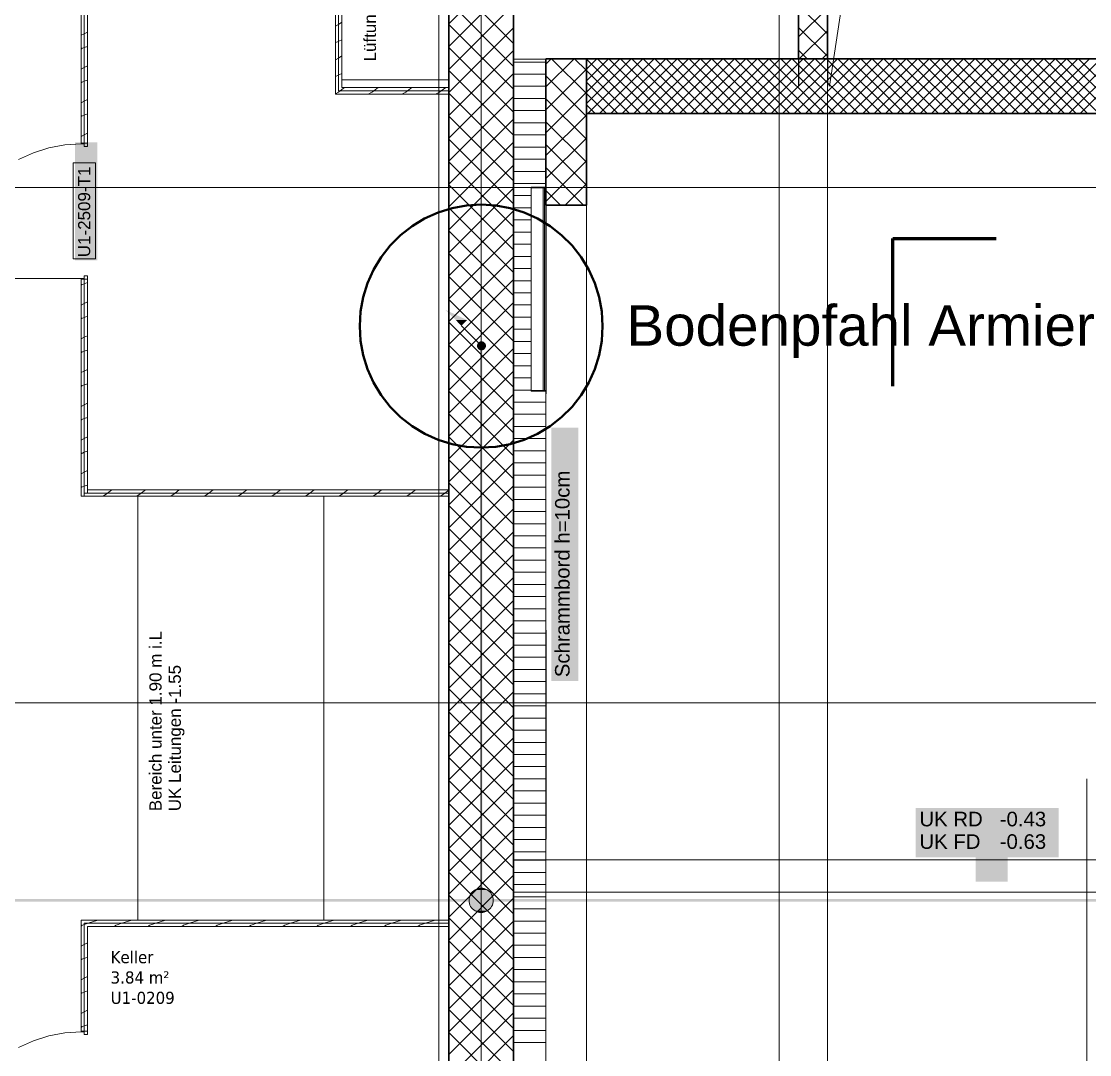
# Model space of a CAD drawing. Extents: x -1132 to 613, y -233 to 616.
# Drawn here: x -915.4 to -783.5, y -78.1 to 49.5 of the extents above; entities that cross this region are included whole.
import ezdxf
from ezdxf.lldxf.tags import DXFTag

# ---------------------------------------------------------------- set-up
doc = ezdxf.new("R2010")
doc.units = 0
doc.layers.get('0').update_dxf_attribs({"lineweight": 13})
for name, color, linetype, lineweight in [('A-AREA-____-IDEN', 7, 'Continuous', 5), ('A-DETL-____-HDLN', 7, '_Verdeckte Linien_', 9), ('A-DETL-____-MEDM', 7, 'Continuous', 25), ('A-DETL-____-THIN', 7, 'Continuous', 9), ('A-DETL-GENF-HDLN', 7, '_Verdeckte Linien_', 9), ('A-DOOR-____-IDEN', 7, 'Continuous', 5), ('A-DOOR-FRAM-MCUT', 7, 'Continuous', 9), ('A-DOOR-OPNG-OTLN', 7, 'Continuous', 9), ('A-FLOR-____-MCUT', 7, 'Continuous', 35), ('A-FLOR-____-OTLN', 7, 'Continuous', 9), ('A-FLOR-____-OVHD', 7, 'Strichpunkt - Fein', 9), ('A-WALL-____-MCUT', 7, 'Continuous', 35), ('A-WALL-____-PATT', 7, 'Continuous', 35), ('A-WALL-FNSH-MCUT', 7, 'Continuous', 35), ('E-LITE-EQPM-OTLN', 7, 'Continuous', 9), ('I-WALL-____-OTLN', 7, 'Continuous', 9), ('S-COLS-____-MCUT', 7, 'Continuous', 35), ('S-COLS-____-OTLN', 7, 'Continuous', 9), ('S-GRID-____-OTLN', 7, 'Continuous', 5), ('Text', 7, 'Continuous', 5)]:
    doc.layers.add(name, color=color, linetype=linetype, lineweight=lineweight)
for name, color, linetype, lineweight, true_color in [('A-DETL-____-OTLN', 5, 'Continuous', 9, 0x0000ff), ('EL01_WAN_Blitzschutz Text', 1, 'Continuous', 13, 0xff0000), ('EL01_WAN_Leitung_Potentialausgleich', 1, 'fein_strichliert', 13, 0xff0000), ('G-____-____-SYMB', 7, 'Strichpunkt - Weit', 5, 0x008080)]:
    doc.layers.add(name, color=color, linetype=linetype, lineweight=lineweight, true_color=true_color)
doc.styles.get("Standard").update_dxf_attribs({"font": 'arial.ttf'})
tags = doc.linetypes.add('_Rasterlinie_', pattern=[0.375, 0.2, -0.05, 0.075, -0.05]).pattern_tags.tags
tags[10:11] = [DXFTag(74, 4), DXFTag(75, 0), DXFTag(340, '0'), DXFTag(46, 1.0), DXFTag(50, 0.0), DXFTag(44, 0.0), DXFTag(45, 0.0)]
tags[8:9] = [DXFTag(74, 4), DXFTag(75, 0), DXFTag(340, '0'), DXFTag(46, 1.0), DXFTag(50, 0.0), DXFTag(44, 0.0), DXFTag(45, 0.0)]
tags[6:7] = [DXFTag(74, 4), DXFTag(75, 0), DXFTag(340, '0'), DXFTag(46, 1.0), DXFTag(50, 0.0), DXFTag(44, 0.0), DXFTag(45, 0.0)]
tags[4:5] = [DXFTag(74, 4), DXFTag(75, 0), DXFTag(340, '0'), DXFTag(46, 1.0), DXFTag(50, 0.0), DXFTag(44, 0.0), DXFTag(45, 0.0)]
tags = doc.linetypes.add('_Schnittlinie_', pattern=[0.3, 0.15, -0.05, 0.05, -0.05]).pattern_tags.tags
tags[10:11] = [DXFTag(74, 4), DXFTag(75, 0), DXFTag(340, '0'), DXFTag(46, 1.0), DXFTag(50, 0.0), DXFTag(44, 0.0), DXFTag(45, 0.0)]
tags[8:9] = [DXFTag(74, 4), DXFTag(75, 0), DXFTag(340, '0'), DXFTag(46, 1.0), DXFTag(50, 0.0), DXFTag(44, 0.0), DXFTag(45, 0.0)]
tags[6:7] = [DXFTag(74, 4), DXFTag(75, 0), DXFTag(340, '0'), DXFTag(46, 1.0), DXFTag(50, 0.0), DXFTag(44, 0.0), DXFTag(45, 0.0)]
tags[4:5] = [DXFTag(74, 4), DXFTag(75, 0), DXFTag(340, '0'), DXFTag(46, 1.0), DXFTag(50, 0.0), DXFTag(44, 0.0), DXFTag(45, 0.0)]
tags = doc.linetypes.add('_Verdeckte Linien_', pattern=[0.15, 0.1, -0.05]).pattern_tags.tags
tags[6:7] = [DXFTag(74, 4), DXFTag(75, 0), DXFTag(340, '0'), DXFTag(46, 1.0), DXFTag(50, 0.0), DXFTag(44, 0.0), DXFTag(45, 0.0)]
tags[4:5] = [DXFTag(74, 4), DXFTag(75, 0), DXFTag(340, '0'), DXFTag(46, 1.0), DXFTag(50, 0.0), DXFTag(44, 0.0), DXFTag(45, 0.0)]
tags = doc.linetypes.add('fein_strichliert', pattern=[4, 1, -2, 1]).pattern_tags.tags
tags[8:9] = [DXFTag(74, 4), DXFTag(75, 0), DXFTag(340, '0'), DXFTag(46, 0.0), DXFTag(50, 0.0), DXFTag(44, 0.0), DXFTag(45, 0.0)]
tags[6:7] = [DXFTag(74, 4), DXFTag(75, 0), DXFTag(340, '0'), DXFTag(46, 0.0), DXFTag(50, 0.0), DXFTag(44, 0.0), DXFTag(45, 0.0)]
tags[4:5] = [DXFTag(74, 4), DXFTag(75, 0), DXFTag(340, '0'), DXFTag(46, 0.0), DXFTag(50, 0.0), DXFTag(44, 0.0), DXFTag(45, 0.0)]
tags = doc.linetypes.add('Gestrichelt', pattern=[0.1, 0.05, -0.05]).pattern_tags.tags
tags[6:7] = [DXFTag(74, 4), DXFTag(75, 0), DXFTag(340, '0'), DXFTag(46, 1.0), DXFTag(50, 0.0), DXFTag(44, 0.0), DXFTag(45, 0.0)]
tags[4:5] = [DXFTag(74, 4), DXFTag(75, 0), DXFTag(340, '0'), DXFTag(46, 1.0), DXFTag(50, 0.0), DXFTag(44, 0.0), DXFTag(45, 0.0)]
tags = doc.linetypes.add('Strichpunkt - Fein', pattern=[0.2, 0.1, -0.05, 0, -0.05]).pattern_tags.tags
tags[10:11] = [DXFTag(74, 4), DXFTag(75, 0), DXFTag(340, '0'), DXFTag(46, 1.0), DXFTag(50, 0.0), DXFTag(44, 0.0), DXFTag(45, 0.0)]
tags[8:9] = [DXFTag(74, 4), DXFTag(75, 0), DXFTag(340, '0'), DXFTag(46, 1.0), DXFTag(50, 0.0), DXFTag(44, 0.0), DXFTag(45, 0.0)]
tags[6:7] = [DXFTag(74, 4), DXFTag(75, 0), DXFTag(340, '0'), DXFTag(46, 1.0), DXFTag(50, 0.0), DXFTag(44, 0.0), DXFTag(45, 0.0)]
tags[4:5] = [DXFTag(74, 4), DXFTag(75, 0), DXFTag(340, '0'), DXFTag(46, 1.0), DXFTag(50, 0.0), DXFTag(44, 0.0), DXFTag(45, 0.0)]
tags = doc.linetypes.add('Strichpunkt - Weit', pattern=[0.5, 0.2, -0.15, 0, -0.15]).pattern_tags.tags
tags[10:11] = [DXFTag(74, 4), DXFTag(75, 0), DXFTag(340, '0'), DXFTag(46, 1.0), DXFTag(50, 0.0), DXFTag(44, 0.0), DXFTag(45, 0.0)]
tags[8:9] = [DXFTag(74, 4), DXFTag(75, 0), DXFTag(340, '0'), DXFTag(46, 1.0), DXFTag(50, 0.0), DXFTag(44, 0.0), DXFTag(45, 0.0)]
tags[6:7] = [DXFTag(74, 4), DXFTag(75, 0), DXFTag(340, '0'), DXFTag(46, 1.0), DXFTag(50, 0.0), DXFTag(44, 0.0), DXFTag(45, 0.0)]
tags[4:5] = [DXFTag(74, 4), DXFTag(75, 0), DXFTag(340, '0'), DXFTag(46, 1.0), DXFTag(50, 0.0), DXFTag(44, 0.0), DXFTag(45, 0.0)]

# ---------------------------------------------------------------- blocks, each defined once
blk = doc.blocks.new('Referenz-A0UJ2EK7XE', base_point=(-1124.08, -162.87))
at = {"layer": 'A-DETL-____-HDLN', "color": 0, "linetype": '_Verdeckte Linien_', "ltscale": 0.13}
for p, q in [((-821.81, -159.1), (-821.81, 138.38)), ((-821.81, 138.38), (-821.81, -159.1)), ((-815.81, 138.38), (-815.81, -159.1)), ((-783.81, -44.02), (-783.81, -159.1)), ((-815.81, -57.96), (-815.81, -159.1))]:
    blk.add_line(p, q, dxfattribs=at)
at = {"layer": 'A-DETL-____-MEDM', "color": 0, "linetype": 'Continuous', "lineweight": -2, "ltscale": 0.25}
for p, q in [((-819.41, 75.83), (-819.41, 41.5)), ((-815.81, 75.83), (-815.81, 41.5))]:
    blk.add_line(p, q, dxfattribs=at)
at = {"layer": 'A-DETL-____-OTLN', "color": 0, "linetype": 'Gestrichelt', "ltscale": 0.13}
for p, q in [((-863.81, 65.29), (-863.81, 42.29)), ((-875.81, 42.29), (-862.61, 42.29)), ((-901.01, -9.13), (-901.01, -61.45)), ((-878.01, -61.45), (-878.01, -9.13))]:
    blk.add_line(p, q, dxfattribs=at)
at = {"layer": 'A-DETL-____-THIN', "color": 0, "linetype": 'Continuous', "ltscale": 0.13}
blk.add_line((-845.61, 44.89), (-845.61, 38.12), dxfattribs=at)
at = {"layer": 'A-DETL-GENF-HDLN', "color": 0, "linetype": '_Verdeckte Linien_', "ltscale": 0.13}
blk.add_line((-789.06, 216.38), (-815.6, 41.5), dxfattribs=at)
at = {"layer": 'A-DOOR-____-IDEN', "color": 0, "linetype": 'Continuous', "ltscale": 0.13}
for p, q in [((-909, 20.19), (-909, 32.03)), ((-909, 32.03), (-906.22, 32.03)), ((-906.22, 32.03), (-906.22, 20.19)), ((-906.22, 20.19), (-909, 20.19))]:
    blk.add_line(p, q, dxfattribs=at)
at = {"layer": 'A-DOOR-____-IDEN', "color": 7, "linetype": 'Continuous', "ltscale": 0.13, "true_color": 0xffffff}
for points in [[(-908.75, 20.02), (-905.99, 20.02), (-908.75, 34.56)], [(-905.99, 20.02), (-908.75, 34.56), (-905.99, 34.56)]]:
    blk.add_solid(points, dxfattribs=at)
at = {"layer": 'A-DOOR-FRAM-MCUT', "color": 0, "linetype": 'Continuous', "ltscale": 0.13}
for p, q in [((-908.01, 34.47), (-907.21, 34.47)), ((-908.01, 34.37), (-908.01, 34.47)), ((-907.61, 34.37), (-908.01, 34.37)), ((-907.61, 34.07), (-907.61, 34.37)), ((-907.21, 34.47), (-907.21, 34.07)), ((-907.21, 34.07), (-907.61, 34.07)), ((-908.01, 17.77), (-907.61, 17.77)), ((-908.01, 17.67), (-908.01, 17.77)), ((-907.21, 17.67), (-908.01, 17.67)), ((-907.61, 18.07), (-907.21, 18.07)), ((-907.61, 17.77), (-907.61, 18.07)), ((-907.21, 18.07), (-907.21, 17.67)), ((-908.01, -75.17), (-907.21, -75.17)), ((-908.01, -75.27), (-908.01, -75.17)), ((-907.21, -75.17), (-907.21, -75.57)), ((-907.61, -75.27), (-908.01, -75.27)), ((-907.61, -75.57), (-907.61, -75.27)), ((-907.21, -75.57), (-907.61, -75.57))]:
    blk.add_line(p, q, dxfattribs=at)
at = {"layer": 'A-DOOR-OPNG-OTLN', "color": 0, "linetype": 'Continuous', "ltscale": 0.13}
for p, q in [((-908.01, 34.37), (-910.01, 34.25)), ((-913.89, 33.29), (-915.72, 32.47)), ((-911.98, 33.89), (-913.89, 33.29)), ((-910.01, 34.25), (-911.98, 33.89)), ((-908.01, 17.77), (-924.61, 17.77)), ((-913.89, -76.35), (-915.72, -77.17)), ((-911.98, -75.75), (-913.89, -76.35)), ((-910.01, -75.39), (-911.98, -75.75)), ((-908.01, -75.27), (-910.01, -75.39))]:
    blk.add_line(p, q, dxfattribs=at)
at = {"layer": 'A-FLOR-____-MCUT', "color": 0, "linetype": 'Continuous', "ltscale": 0.35}
for p, q in [((-732.51, 44.89), (-845.61, 44.89)), ((-845.61, 38.12), (-732.51, 38.12))]:
    blk.add_line(p, q, dxfattribs=at)
at = {"layer": 'A-FLOR-____-OTLN', "color": 0, "linetype": 'Continuous', "ltscale": 0.13}
for p, q in [((-845.61, 43.59), (-844.3, 44.89)), ((-845.61, 42.17), (-842.89, 44.89)), ((-845.61, 40.76), (-841.47, 44.89)), ((-845.61, 39.35), (-840.06, 44.89)), ((-845.42, 38.12), (-838.64, 44.89)), ((-837.46, 38.12), (-844.24, 44.89)), ((-844, 38.12), (-837.23, 44.89)), ((-836.05, 38.12), (-842.82, 44.89)), ((-842.59, 38.12), (-835.81, 44.89)), ((-834.64, 38.12), (-841.41, 44.89)), ((-841.17, 38.12), (-834.4, 44.89)), ((-833.22, 38.12), (-840, 44.89)), ((-839.76, 38.12), (-832.99, 44.89)), ((-831.81, 38.12), (-838.58, 44.89)), ((-838.35, 38.12), (-831.57, 44.89)), ((-830.39, 38.12), (-837.17, 44.89)), ((-836.93, 38.12), (-830.16, 44.89)), ((-828.98, 38.12), (-835.75, 44.89)), ((-835.52, 38.12), (-828.74, 44.89)), ((-827.57, 38.12), (-834.34, 44.89)), ((-834.1, 38.12), (-827.33, 44.89)), ((-826.15, 38.12), (-832.93, 44.89)), ((-832.69, 38.12), (-825.91, 44.89)), ((-824.74, 38.12), (-831.51, 44.89)), ((-831.27, 38.12), (-824.5, 44.89)), ((-823.32, 38.12), (-830.1, 44.89)), ((-829.86, 38.12), (-823.09, 44.89)), ((-821.91, 38.12), (-828.68, 44.89)), ((-828.45, 38.12), (-821.67, 44.89)), ((-820.49, 38.12), (-827.27, 44.89)), ((-827.03, 38.12), (-820.26, 44.89)), ((-819.08, 38.12), (-825.85, 44.89)), ((-825.62, 38.12), (-818.84, 44.89)), ((-817.67, 38.12), (-824.44, 44.89)), ((-824.2, 38.12), (-817.43, 44.89)), ((-816.25, 38.12), (-823.03, 44.89)), ((-822.79, 38.12), (-816.02, 44.89)), ((-814.84, 38.12), (-821.61, 44.89)), ((-821.38, 38.12), (-814.6, 44.89)), ((-813.42, 38.12), (-820.2, 44.89)), ((-819.96, 38.12), (-813.19, 44.89)), ((-812.01, 38.12), (-818.78, 44.89)), ((-818.55, 38.12), (-811.77, 44.89)), ((-810.59, 38.12), (-817.37, 44.89)), ((-817.13, 38.12), (-810.36, 44.89)), ((-809.18, 38.12), (-815.95, 44.89)), ((-815.72, 38.12), (-808.94, 44.89)), ((-807.77, 38.12), (-814.54, 44.89)), ((-814.3, 38.12), (-807.53, 44.89)), ((-806.35, 38.12), (-813.13, 44.89)), ((-812.89, 38.12), (-806.12, 44.89)), ((-804.94, 38.12), (-811.71, 44.89)), ((-811.48, 38.12), (-804.7, 44.89)), ((-803.52, 38.12), (-810.3, 44.89)), ((-810.06, 38.12), (-803.29, 44.89)), ((-802.11, 38.12), (-808.88, 44.89)), ((-808.65, 38.12), (-801.87, 44.89)), ((-800.7, 38.12), (-807.47, 44.89)), ((-807.23, 38.12), (-800.46, 44.89)), ((-799.28, 38.12), (-806.06, 44.89)), ((-805.82, 38.12), (-799.04, 44.89)), ((-797.87, 38.12), (-804.64, 44.89)), ((-804.4, 38.12), (-797.63, 44.89)), ((-796.45, 38.12), (-803.23, 44.89)), ((-802.99, 38.12), (-796.22, 44.89)), ((-795.04, 38.12), (-801.81, 44.89)), ((-801.58, 38.12), (-794.8, 44.89)), ((-793.62, 38.12), (-800.4, 44.89)), ((-800.16, 38.12), (-793.39, 44.89)), ((-792.21, 38.12), (-798.98, 44.89)), ((-798.75, 38.12), (-791.97, 44.89)), ((-790.8, 38.12), (-797.57, 44.89)), ((-797.33, 38.12), (-790.56, 44.89)), ((-789.38, 38.12), (-796.16, 44.89)), ((-795.92, 38.12), (-789.15, 44.89)), ((-787.97, 38.12), (-794.74, 44.89)), ((-794.5, 38.12), (-787.73, 44.89)), ((-786.55, 38.12), (-793.33, 44.89)), ((-793.09, 38.12), (-786.32, 44.89)), ((-785.14, 38.12), (-791.91, 44.89)), ((-791.68, 38.12), (-784.9, 44.89)), ((-783.72, 38.12), (-790.5, 44.89)), ((-790.26, 38.12), (-783.49, 44.89)), ((-782.31, 38.12), (-789.08, 44.89)), ((-788.85, 38.12), (-782.07, 44.89)), ((-780.9, 38.12), (-787.67, 44.89)), ((-787.43, 38.12), (-780.66, 44.89)), ((-779.48, 38.12), (-786.26, 44.89)), ((-786.02, 38.12), (-779.25, 44.89)), ((-778.07, 38.12), (-784.84, 44.89)), ((-784.61, 38.12), (-777.83, 44.89)), ((-838.88, 38.12), (-845.61, 44.85)), ((-840.29, 38.12), (-845.61, 43.43)), ((-841.71, 38.12), (-845.61, 42.02)), ((-843.12, 38.12), (-845.61, 40.6)), ((-844.54, 38.12), (-845.61, 39.19))]:
    blk.add_line(p, q, dxfattribs=at)
at = {"layer": 'A-FLOR-____-OVHD', "color": 0, "linetype": 'Strichpunkt - Fein', "ltscale": 0.13}
for p, q in [((-863.81, 125.38), (-863.81, -151.92)), ((-727.51, -54.02), (-854.61, -54.02)), ((-854.61, -58.02), (-723.51, -58.02))]:
    blk.add_line(p, q, dxfattribs=at)
at = {"layer": 'A-WALL-____-MCUT', "color": 0, "linetype": 'Continuous', "ltscale": 0.35}
for p, q in [((-854.61, -153.12), (-854.61, 125.63)), ((-862.61, 65.69), (-862.61, -8.73)), ((-862.61, -8.73), (-862.61, -153.12))]:
    blk.add_line(p, q, dxfattribs=at)
at = {"layer": 'A-WALL-____-MCUT', "color": 0, "linetype": 'Continuous', "lineweight": 9, "ltscale": 0.13}
for p, q in [((-907.61, 34.47), (-907.61, 80.09)), ((-876.21, 65.29), (-876.21, 40.93)), ((-850.61, 44.84), (-854.61, 44.84)), ((-850.61, -153.12), (-850.61, 44.84)), ((-862.61, 40.93), (-876.21, 40.93)), ((-907.61, -9.13), (-907.61, 17.67)), ((-862.61, -8.73), (-907.61, -8.73)), ((-907.21, -8.33), (-907.21, -8.73)), ((-862.61, -61.85), (-907.61, -61.85)), ((-907.61, -75.17), (-907.61, -61.85))]:
    blk.add_line(p, q, dxfattribs=at)
at = {"layer": 'A-WALL-____-PATT', "color": 0, "linetype": 'Continuous', "lineweight": 9, "ltscale": 0.13}
for p, q in [((-862.61, 49.22), (-854.61, 57.22)), ((-854.61, 46.78), (-862.61, 54.78)), ((-862.61, 46.39), (-854.61, 54.39)), ((-854.61, 43.95), (-862.61, 51.95)), ((-862.61, 43.56), (-854.61, 51.56)), ((-876.21, 49.11), (-876.61, 48.91)), ((-876.21, 49.11), (-876.23, 49.09)), ((-875.81, 49.41), (-876.21, 49.11)), ((-876.16, 49.13), (-876.21, 49.11)), ((-854.61, 41.12), (-862.61, 49.12)), ((-907.61, 47.99), (-908.01, 47.79)), ((-907.21, 48.19), (-907.61, 47.99)), ((-862.61, 40.73), (-854.61, 48.73)), ((-907.89, 46.18), (-908.01, 46.09)), ((-907.61, 46.27), (-907.85, 46.19)), ((-907.21, 46.41), (-907.61, 46.27)), ((-876.21, 47.02), (-876.61, 46.89)), ((-876.2, 47.02), (-876.21, 47.02)), ((-875.81, 47.23), (-876.16, 47.05)), ((-854.61, 38.29), (-862.61, 46.29)), ((-876.21, 44.95), (-876.61, 44.75)), ((-876.21, 44.95), (-876.23, 44.93)), ((-875.81, 45.25), (-876.21, 44.95)), ((-876.16, 44.97), (-876.21, 44.95)), ((-862.61, 37.9), (-854.61, 45.9)), ((-907.61, 43.82), (-908.01, 43.62)), ((-907.21, 44.02), (-907.61, 43.82)), ((-854.61, 44.49), (-850.61, 44.49)), ((-907.21, 42.24), (-907.61, 42.11)), ((-876.21, 42.86), (-876.61, 42.72)), ((-876.2, 42.86), (-876.21, 42.86)), ((-875.81, 43.06), (-876.16, 42.89)), ((-854.61, 35.46), (-862.61, 43.46)), ((-862.61, 35.07), (-854.61, 43.07)), ((-854.61, 42.99), (-850.61, 42.99)), ((-907.89, 42.01), (-908.01, 41.92)), ((-907.61, 42.11), (-907.85, 42.03)), ((-876.01, 40.93), (-876.2, 40.78)), ((-875.81, 41.08), (-876.01, 40.93)), ((-875.48, 41.33), (-875.8, 41.09)), ((-871.85, 40.93), (-872.06, 40.77)), ((-871.31, 41.33), (-871.85, 40.93)), ((-867.68, 40.93), (-867.9, 40.77)), ((-867.15, 41.33), (-867.68, 40.93)), ((-863.52, 40.93), (-863.73, 40.77)), ((-862.98, 41.33), (-863.52, 40.93)), ((-854.61, 41.49), (-850.61, 41.49)), ((-907.61, 39.66), (-908.01, 39.46)), ((-907.21, 39.86), (-907.61, 39.66)), ((-876.21, 40.78), (-876.61, 40.58)), ((-876.21, 40.78), (-876.23, 40.77)), ((-876.16, 40.8), (-876.2, 40.78)), ((-872, 40.8), (-872.55, 40.53)), ((-867.83, 40.8), (-868.38, 40.53)), ((-863.67, 40.8), (-864.22, 40.53)), ((-854.61, 32.63), (-862.61, 40.63)), ((-862.61, 32.24), (-854.61, 40.24)), ((-854.61, 39.99), (-850.61, 39.99)), ((-854.61, 38.49), (-850.61, 38.49)), ((-907.89, 37.85), (-908.01, 37.76)), ((-907.61, 37.94), (-907.85, 37.86)), ((-907.21, 38.08), (-907.61, 37.94)), ((-854.61, 29.81), (-862.61, 37.81)), ((-862.61, 29.42), (-854.61, 37.42)), ((-854.61, 36.99), (-850.61, 36.99)), ((-907.21, 35.69), (-907.61, 35.49)), ((-907.61, 35.49), (-908.01, 35.29)), ((-854.61, 26.98), (-862.61, 34.98)), ((-862.61, 26.59), (-854.61, 34.59)), ((-854.61, 35.49), (-850.61, 35.49)), ((-854.61, 33.99), (-850.61, 33.99)), ((-854.61, 24.15), (-862.61, 32.15)), ((-862.61, 23.76), (-854.61, 31.76)), ((-854.61, 32.49), (-850.61, 32.49)), ((-854.61, 30.99), (-850.61, 30.99)), ((-854.61, 21.32), (-862.61, 29.32)), ((-854.61, 29.49), (-850.61, 29.49)), ((-862.61, 20.93), (-854.61, 28.93)), ((-854.61, 27.99), (-852.41, 27.99)), ((-854.61, 18.49), (-862.61, 26.49)), ((-854.61, 26.49), (-852.41, 26.49)), ((-862.61, 18.1), (-854.61, 26.1)), ((-854.61, 24.99), (-852.41, 24.99)), ((-854.61, 15.66), (-862.61, 23.66)), ((-862.61, 15.27), (-854.61, 23.27)), ((-854.61, 23.49), (-852.41, 23.49)), ((-854.61, 21.99), (-852.41, 21.99)), ((-854.61, 12.84), (-862.61, 20.84)), ((-862.61, 12.45), (-854.61, 20.45)), ((-854.61, 20.49), (-852.41, 20.49)), ((-854.61, 18.99), (-852.41, 18.99)), ((-907.21, 17.25), (-907.61, 17.12)), ((-854.61, 10.01), (-862.61, 18.01)), ((-862.61, 9.62), (-854.61, 17.62)), ((-854.61, 17.49), (-852.41, 17.49)), ((-907.88, 17.02), (-908.01, 16.93)), ((-907.61, 17.12), (-907.85, 17.04)), ((-854.61, 15.99), (-852.41, 15.99)), ((-907.61, 14.67), (-908.01, 14.47)), ((-907.21, 14.87), (-907.61, 14.67)), ((-854.61, 7.18), (-862.61, 15.18)), ((-862.61, 6.79), (-854.61, 14.79)), ((-854.61, 14.49), (-852.41, 14.49)), ((-907.88, 12.86), (-908.01, 12.77)), ((-907.61, 12.95), (-907.85, 12.87)), ((-907.21, 13.09), (-907.61, 12.95)), ((-854.61, 4.35), (-862.61, 12.35)), ((-862.61, 3.96), (-854.61, 11.96)), ((-854.61, 12.99), (-852.41, 12.99)), ((-907.21, 10.7), (-907.61, 10.5)), ((-854.61, 11.49), (-852.41, 11.49)), ((-907.61, 10.5), (-908.01, 10.3)), ((-854.61, 1.52), (-862.61, 9.52)), ((-854.61, 9.99), (-852.41, 9.99)), ((-907.88, 8.7), (-908.01, 8.6)), ((-907.61, 8.79), (-907.85, 8.71)), ((-907.21, 8.92), (-907.61, 8.79)), ((-862.61, 1.13), (-854.61, 9.13)), ((-854.61, 8.49), (-852.41, 8.49)), ((-854.61, -1.31), (-862.61, 6.69)), ((-854.61, 6.99), (-852.41, 6.99)), ((-907.61, 6.34), (-908.01, 6.14)), ((-907.21, 6.54), (-907.61, 6.34)), ((-862.61, -1.7), (-854.61, 6.3)), ((-854.61, 5.49), (-852.41, 5.49)), ((-907.88, 4.53), (-908.01, 4.44)), ((-907.61, 4.63), (-907.85, 4.54)), ((-907.21, 4.76), (-907.61, 4.63)), ((-854.61, 3.99), (-852.41, 3.99)), ((-854.61, -4.14), (-862.61, 3.86)), ((-862.61, -4.52), (-854.61, 3.48)), ((-907.61, 2.17), (-908.01, 1.97)), ((-907.21, 2.37), (-907.61, 2.17)), ((-854.61, 2.49), (-850.61, 2.49)), ((-907.88, 0.37), (-908.01, 0.27)), ((-907.61, 0.46), (-907.85, 0.38)), ((-907.21, 0.59), (-907.61, 0.46)), ((-854.61, -6.96), (-862.61, 1.04)), ((-862.61, -7.35), (-854.61, 0.65)), ((-854.61, 0.99), (-850.61, 0.99)), ((-854.61, -0.51), (-850.61, -0.51)), ((-907.61, -1.99), (-908.01, -2.19)), ((-907.21, -1.79), (-907.61, -1.99)), ((-854.61, -9.79), (-862.61, -1.79)), ((-862.61, -10.18), (-854.61, -2.18)), ((-854.61, -2.01), (-850.61, -2.01)), ((-907.88, -3.8), (-908.01, -3.89)), ((-907.61, -3.7), (-907.85, -3.79)), ((-907.21, -3.57), (-907.61, -3.7)), ((-854.61, -3.51), (-850.61, -3.51)), ((-854.61, -12.62), (-862.61, -4.62)), ((-862.61, -13.01), (-854.61, -5.01)), ((-854.61, -5.01), (-850.61, -5.01)), ((-907.61, -6.15), (-908.01, -6.35)), ((-907.21, -5.95), (-907.61, -6.15)), ((-854.61, -6.51), (-850.61, -6.51)), ((-907.61, -7.87), (-907.85, -7.95)), ((-907.21, -7.74), (-907.61, -7.87)), ((-854.61, -15.45), (-862.61, -7.45)), ((-862.61, -15.84), (-854.61, -7.84)), ((-907.88, -7.96), (-908.01, -8.06)), ((-904.74, -8.73), (-905.27, -9.13)), ((-904.21, -8.33), (-904.74, -8.73)), ((-900.58, -8.73), (-901.11, -9.13)), ((-900.04, -8.33), (-900.58, -8.73)), ((-896.41, -8.73), (-896.94, -9.13)), ((-895.88, -8.33), (-896.41, -8.73)), ((-892.25, -8.73), (-892.78, -9.13)), ((-891.71, -8.33), (-892.25, -8.73)), ((-888.08, -8.73), (-888.61, -9.13)), ((-887.55, -8.33), (-888.08, -8.73)), ((-883.92, -8.73), (-884.45, -9.13)), ((-883.38, -8.33), (-883.92, -8.73)), ((-879.75, -8.73), (-880.28, -9.13)), ((-879.22, -8.33), (-879.75, -8.73)), ((-875.59, -8.73), (-876.12, -9.13)), ((-875.05, -8.33), (-875.59, -8.73)), ((-871.42, -8.73), (-871.95, -9.13)), ((-870.89, -8.33), (-871.42, -8.73)), ((-867.26, -8.73), (-867.79, -9.13)), ((-866.72, -8.33), (-867.26, -8.73)), ((-863.09, -8.73), (-863.62, -9.13)), ((-862.61, -8.37), (-863.09, -8.73)), ((-854.61, -8.01), (-850.61, -8.01)), ((-854.61, -18.28), (-862.61, -10.28)), ((-854.61, -9.51), (-850.61, -9.51)), ((-862.61, -18.67), (-854.61, -10.67)), ((-854.61, -11.01), (-850.61, -11.01)), ((-854.61, -21.11), (-862.61, -13.11)), ((-854.61, -12.51), (-850.61, -12.51)), ((-862.61, -21.5), (-854.61, -13.5)), ((-854.61, -14.01), (-850.61, -14.01)), ((-854.61, -15.51), (-850.61, -15.51)), ((-854.61, -23.93), (-862.61, -15.93)), ((-862.61, -24.32), (-854.61, -16.32)), ((-854.61, -17.01), (-850.61, -17.01)), ((-854.61, -26.76), (-862.61, -18.76)), ((-862.61, -27.15), (-854.61, -19.15)), ((-854.61, -18.51), (-850.61, -18.51)), ((-854.61, -20.01), (-850.61, -20.01)), ((-854.61, -29.59), (-862.61, -21.59)), ((-862.61, -29.98), (-854.61, -21.98)), ((-854.61, -21.51), (-850.61, -21.51)), ((-854.61, -23.01), (-850.61, -23.01)), ((-854.61, -32.42), (-862.61, -24.42)), ((-862.61, -32.81), (-854.61, -24.81)), ((-854.61, -24.51), (-850.61, -24.51)), ((-854.61, -26.01), (-850.61, -26.01)), ((-854.61, -35.25), (-862.61, -27.25)), ((-862.61, -35.64), (-854.61, -27.64)), ((-854.61, -27.51), (-850.61, -27.51)), ((-854.61, -29.01), (-850.61, -29.01)), ((-854.61, -38.08), (-862.61, -30.08)), ((-862.61, -38.47), (-854.61, -30.47)), ((-854.61, -30.51), (-850.61, -30.51)), ((-854.61, -40.9), (-862.61, -32.9)), ((-854.61, -32.01), (-850.61, -32.01)), ((-862.61, -41.29), (-854.61, -33.29)), ((-854.61, -33.51), (-850.61, -33.51)), ((-854.61, -35.01), (-850.61, -35.01)), ((-854.61, -43.73), (-862.61, -35.73)), ((-862.61, -44.12), (-854.61, -36.12)), ((-854.61, -36.51), (-850.61, -36.51)), ((-854.61, -38.01), (-850.61, -38.01)), ((-854.61, -46.56), (-862.61, -38.56)), ((-862.61, -46.95), (-854.61, -38.95)), ((-854.61, -39.51), (-850.61, -39.51)), ((-854.61, -49.39), (-862.61, -41.39)), ((-862.61, -49.78), (-854.61, -41.78)), ((-854.61, -41.01), (-850.61, -41.01)), ((-854.61, -42.51), (-850.61, -42.51)), ((-854.61, -52.22), (-862.61, -44.22)), ((-862.61, -52.61), (-854.61, -44.61)), ((-854.61, -44.01), (-850.61, -44.01)), ((-854.61, -45.51), (-850.61, -45.51)), ((-854.61, -55.05), (-862.61, -47.05)), ((-862.61, -55.44), (-854.61, -47.44)), ((-854.61, -47.01), (-850.61, -47.01)), ((-854.61, -48.51), (-850.61, -48.51)), ((-854.61, -57.88), (-862.61, -49.88)), ((-854.61, -50.01), (-850.61, -50.01)), ((-862.61, -58.26), (-854.61, -50.26)), ((-854.61, -60.7), (-862.61, -52.7)), ((-854.61, -51.51), (-850.61, -51.51)), ((-862.61, -61.09), (-854.61, -53.09)), ((-854.61, -53.01), (-850.61, -53.01)), ((-854.61, -54.07), (-850.61, -54.07)), ((-854.61, -63.53), (-862.61, -55.53)), ((-862.61, -63.92), (-854.61, -55.92)), ((-854.61, -55.57), (-850.61, -55.57)), ((-854.61, -57.07), (-850.61, -57.07)), ((-854.61, -66.36), (-862.61, -58.36)), ((-862.61, -66.75), (-854.61, -58.75)), ((-854.61, -58.57), (-850.61, -58.57)), ((-854.61, -60.07), (-850.61, -60.07)), ((-907.12, -61.85), (-907.61, -62.01)), ((-905.92, -61.45), (-907.12, -61.85)), ((-902.96, -61.85), (-903.68, -62.09)), ((-901.76, -61.45), (-902.96, -61.85)), ((-898.79, -61.85), (-899.52, -62.09)), ((-897.59, -61.45), (-898.79, -61.85)), ((-894.63, -61.85), (-895.35, -62.09)), ((-893.43, -61.45), (-894.63, -61.85)), ((-890.46, -61.85), (-891.19, -62.09)), ((-889.26, -61.45), (-890.46, -61.85)), ((-886.3, -61.85), (-887.02, -62.09)), ((-885.1, -61.45), (-886.3, -61.85)), ((-882.13, -61.85), (-882.86, -62.09)), ((-880.93, -61.45), (-882.13, -61.85)), ((-877.97, -61.85), (-878.69, -62.09)), ((-876.77, -61.45), (-877.97, -61.85)), ((-873.8, -61.85), (-874.53, -62.09)), ((-872.6, -61.45), (-873.8, -61.85)), ((-869.64, -61.85), (-870.36, -62.09)), ((-868.44, -61.45), (-869.64, -61.85)), ((-865.47, -61.85), (-866.2, -62.09)), ((-864.27, -61.45), (-865.47, -61.85)), ((-854.61, -69.19), (-862.61, -61.19)), ((-862.61, -69.58), (-854.61, -61.58)), ((-854.61, -61.57), (-850.61, -61.57)), ((-907.87, -62.1), (-908.01, -62.2)), ((-907.61, -62.01), (-907.85, -62.09)), ((-903.71, -62.1), (-903.9, -62.25)), ((-899.54, -62.1), (-899.74, -62.25)), ((-895.38, -62.1), (-895.57, -62.25)), ((-891.21, -62.1), (-891.41, -62.25)), ((-887.05, -62.1), (-887.24, -62.25)), ((-882.88, -62.1), (-883.08, -62.25)), ((-878.72, -62.1), (-878.91, -62.25)), ((-874.55, -62.1), (-874.75, -62.25)), ((-870.39, -62.1), (-870.58, -62.25)), ((-866.22, -62.1), (-866.42, -62.25)), ((-854.61, -63.07), (-850.61, -63.07)), ((-907.61, -64.46), (-908.01, -64.66)), ((-907.21, -64.26), (-907.61, -64.46)), ((-854.61, -72.02), (-862.61, -64.02)), ((-862.61, -72.41), (-854.61, -64.41)), ((-854.61, -64.57), (-850.61, -64.57)), ((-907.87, -66.27), (-908.01, -66.37)), ((-907.61, -66.18), (-907.85, -66.26)), ((-907.21, -66.04), (-907.61, -66.18)), ((-854.61, -74.85), (-862.61, -66.85)), ((-862.61, -75.24), (-854.61, -67.24)), ((-854.61, -66.07), (-850.61, -66.07)), ((-907.21, -68.43), (-907.61, -68.63)), ((-854.61, -67.57), (-850.61, -67.57)), ((-907.61, -68.63), (-908.01, -68.83)), ((-854.61, -77.67), (-862.61, -69.67)), ((-854.61, -69.07), (-850.61, -69.07)), ((-907.87, -70.43), (-908.01, -70.53)), ((-907.61, -70.34), (-907.85, -70.42)), ((-907.21, -70.21), (-907.61, -70.34)), ((-862.61, -78.06), (-854.61, -70.06)), ((-854.61, -70.57), (-850.61, -70.57)), ((-854.61, -80.5), (-862.61, -72.5)), ((-854.61, -72.07), (-850.61, -72.07)), ((-907.61, -72.79), (-908.01, -72.99)), ((-907.21, -72.59), (-907.61, -72.79)), ((-862.61, -80.89), (-854.61, -72.89)), ((-854.61, -73.57), (-850.61, -73.57)), ((-907.87, -74.6), (-908.01, -74.7)), ((-907.61, -74.5), (-907.85, -74.58)), ((-907.21, -74.37), (-907.61, -74.5)), ((-854.61, -75.07), (-850.61, -75.07)), ((-854.61, -83.33), (-862.61, -75.33)), ((-862.61, -83.72), (-854.61, -75.72)), ((-854.61, -76.57), (-850.61, -76.57))]:
    blk.add_line(p, q, dxfattribs=at)
at = {"layer": 'A-WALL-FNSH-MCUT', "color": 0, "linetype": 'Continuous', "lineweight": 9, "ltscale": 0.13}
for p, q in [((-908.01, 80.09), (-908.01, 34.47)), ((-907.21, 34.47), (-907.21, 65.29)), ((-876.61, 65.29), (-876.61, 40.53)), ((-875.81, 41.33), (-875.81, 65.29)), ((-862.61, 41.33), (-875.81, 41.33)), ((-876.61, 40.53), (-862.61, 40.53)), ((-908.01, 34.47), (-907.21, 34.47)), ((-908.01, 17.67), (-908.01, -9.13)), ((-907.21, 17.67), (-908.01, 17.67)), ((-907.21, -8.33), (-907.21, 17.67)), ((-908.01, -9.13), (-862.61, -9.13)), ((-862.61, -8.33), (-907.21, -8.33)), ((-862.61, -61.45), (-908.01, -61.45)), ((-908.01, -61.45), (-908.01, -75.17)), ((-907.21, -62.25), (-862.61, -62.25)), ((-907.21, -75.17), (-907.21, -62.25)), ((-908.01, -75.17), (-907.21, -75.17))]:
    blk.add_line(p, q, dxfattribs=at)
at = {"layer": 'E-LITE-EQPM-OTLN', "color": 0, "linetype": 'Continuous', "ltscale": 0.13}
for p, q in [((-850.61, 29.04), (-852.41, 29.04)), ((-852.41, 28.94), (-852.41, 29.04)), ((-852.41, 29.04), (-850.61, 29.04)), ((-852.41, 3.84), (-852.41, 29.04)), ((-850.57, 29.33), (-850.61, 29.33)), ((-850.61, 29.04), (-850.61, 29.33)), ((-850.61, 29.33), (-850.57, 29.33)), ((-850.61, 29.33), (-850.61, 3.54)), ((-850.61, 28.94), (-850.61, 29.04)), ((-850.61, 3.84), (-850.61, 29.04)), ((-850.61, 29.04), (-850.61, 28.94)), ((-850.57, 3.54), (-850.57, 29.33)), ((-850.57, 29.33), (-850.57, 28.94)), ((-852.41, 28.94), (-850.93, 28.94)), ((-852.41, 3.94), (-852.41, 28.94)), ((-850.57, 28.94), (-852.41, 28.94)), ((-852.41, 3.94), (-852.41, 28.94)), ((-852.41, 28.94), (-852.41, 3.94)), ((-850.93, 28.94), (-850.77, 28.94)), ((-850.93, 3.94), (-850.93, 28.94)), ((-850.93, 28.94), (-850.93, 3.94)), ((-850.93, 28.94), (-850.77, 28.94)), ((-850.93, 28.94), (-850.77, 28.94)), ((-850.77, 28.94), (-850.57, 28.94)), ((-850.77, 3.94), (-850.77, 28.94)), ((-850.77, 28.94), (-850.77, 3.94)), ((-850.61, 3.94), (-850.61, 28.94)), ((-850.61, 28.94), (-850.61, 3.94)), ((-850.57, 3.94), (-850.57, 28.94)), ((-850.57, 28.94), (-850.57, 3.94)), ((-850.57, 3.94), (-850.57, 28.94)), ((-852.41, 3.94), (-850.93, 3.94)), ((-852.41, 3.84), (-852.41, 3.94)), ((-852.41, 3.94), (-850.57, 3.94)), ((-850.61, 3.84), (-852.41, 3.84)), ((-850.61, 3.84), (-852.41, 3.84)), ((-850.93, 3.94), (-850.77, 3.94)), ((-850.77, 3.94), (-850.93, 3.94)), ((-850.93, 3.94), (-850.77, 3.94)), ((-850.77, 3.94), (-850.57, 3.94)), ((-850.61, 3.84), (-850.61, 3.94)), ((-850.61, 3.94), (-850.61, 3.84)), ((-850.61, 3.54), (-850.61, 3.84)), ((-850.57, 3.54), (-850.61, 3.54)), ((-850.57, 3.54), (-850.61, 3.54)), ((-850.57, 3.94), (-850.57, 3.54)), ((-850.57, -25.67), (-850.61, -25.67)), ((-850.61, -25.67), (-850.57, -25.67)), ((-850.61, -26.06), (-850.57, -26.06)), ((-850.57, -26.06), (-850.61, -26.06)), ((-850.57, -51.46), (-850.57, -25.67)), ((-850.57, -25.67), (-850.57, -26.06)), ((-850.57, -51.06), (-850.57, -26.06)), ((-850.57, -26.06), (-850.57, -51.06)), ((-850.57, -51.06), (-850.57, -26.06)), ((-850.61, -51.06), (-850.57, -51.06)), ((-850.61, -51.06), (-850.57, -51.06)), ((-850.57, -51.06), (-850.57, -51.46)), ((-850.57, -51.46), (-850.61, -51.46)), ((-850.57, -51.46), (-850.61, -51.46))]:
    blk.add_line(p, q, dxfattribs=at)
at = {"layer": 'G-____-____-SYMB', "color": 0, "linetype": '_Schnittlinie_', "lineweight": 70, "ltscale": 0.7}
for p, q in [((-807.78, 22.72), (-795.02, 22.72)), ((-807.78, 4.47), (-807.78, 22.72))]:
    blk.add_line(p, q, dxfattribs=at)
at = {"layer": 'I-WALL-____-OTLN', "color": 0, "linetype": 'Continuous', "lineweight": 35, "ltscale": 0.35}
for p, q in [((-819.41, 44.89), (-819.41, 78.71)), ((-815.81, 78.71), (-815.81, 44.89))]:
    blk.add_line(p, q, dxfattribs=at)
at = {"layer": 'I-WALL-____-OTLN', "color": 0, "linetype": 'Continuous', "ltscale": 0.13}
for p, q in [((-815.81, 47.98), (-819.41, 51.53)), ((-819.41, 47.58), (-815.81, 51.12)), ((-815.81, 45.2), (-819.41, 48.74)), ((-819.31, 44.89), (-815.81, 48.34)), ((-818.33, 44.89), (-819.41, 45.96)), ((-816.48, 44.89), (-815.81, 45.56))]:
    blk.add_line(p, q, dxfattribs=at)
at = {"layer": 'S-COLS-____-MCUT', "color": 0, "linetype": 'Continuous', "ltscale": 0.35}
for p, q in [((-845.61, 44.89), (-850.61, 44.89)), ((-850.61, 44.89), (-850.61, 29.33)), ((-845.61, 26.83), (-845.61, 44.89)), ((-850.61, 29.33), (-850.61, 29.04)), ((-850.61, 29.04), (-850.61, 28.94)), ((-850.61, 28.94), (-850.61, 26.83)), ((-850.61, 26.83), (-850.57, 26.83)), ((-850.57, 26.83), (-845.61, 26.83))]:
    blk.add_line(p, q, dxfattribs=at)
at = {"layer": 'S-COLS-____-OTLN', "color": 0, "linetype": 'Continuous', "ltscale": 0.13}
for p, q in [((-850.61, 44.24), (-849.96, 44.89)), ((-850.61, 41.42), (-847.13, 44.89)), ((-845.61, 40.6), (-849.9, 44.89)), ((-845.61, 43.43), (-847.07, 44.89)), ((-850.61, 38.59), (-845.61, 43.59)), ((-845.61, 37.78), (-850.61, 42.78)), ((-850.61, 35.76), (-845.61, 40.76)), ((-845.61, 34.95), (-850.61, 39.95)), ((-850.61, 32.93), (-845.61, 37.93)), ((-845.61, 32.12), (-850.61, 37.12)), ((-850.61, 30.1), (-845.61, 35.1)), ((-845.61, 29.29), (-850.61, 34.29)), ((-850.57, 27.31), (-845.61, 32.27)), ((-845.97, 26.83), (-850.61, 31.46)), ((-848.22, 26.83), (-845.61, 29.45)), ((-848.8, 26.83), (-850.57, 28.59)), ((-845.61, -96.83), (-845.61, 26.83))]:
    blk.add_line(p, q, dxfattribs=at)
at = {"layer": 'S-GRID-____-OTLN', "color": 0, "linetype": '_Rasterlinie_', "ltscale": 0.13}
for p, q in [((-858.61, -159.1), (-858.61, 585.98)), ((-1115.8, 28.98), (95.18, 28.98)), ((-1115.8, -34.62), (95.18, -34.62))]:
    blk.add_line(p, q, dxfattribs=at)
at = {"layer": 'Text', "color": 7, "linetype": 'Continuous', "ltscale": 0.13, "true_color": 0xffffff}
for points in [[(-849.93, -31.92), (-846.6, -31.92), (-849.93, -0.64)], [(-846.6, -31.92), (-849.93, -0.64), (-846.6, -0.64)], [(-804.93, -50.94), (-794.73, -50.94), (-804.93, -47.63)], [(-794.73, -50.94), (-804.93, -47.63), (-794.73, -47.63)], [(-797.26, -53.93), (-793.63, -53.93), (-797.26, -47.63)], [(-793.63, -53.93), (-797.26, -47.63), (-793.63, -47.63)], [(-795.01, -50.94), (-787.29, -50.94), (-795.01, -47.63)], [(-787.29, -50.94), (-795.01, -47.63), (-787.29, -47.63)], [(-804.93, -53.71), (-795.05, -53.71), (-804.93, -50.41)], [(-795.05, -53.71), (-804.93, -50.41), (-795.05, -50.41)], [(-797.52, -56.71), (-793.57, -56.71), (-797.52, -50.41)], [(-793.57, -56.71), (-797.52, -50.41), (-793.57, -50.41)], [(-795.01, -53.72), (-787.29, -53.72), (-795.01, -50.41)], [(-787.29, -53.72), (-795.01, -50.41), (-787.29, -50.41)]]:
    blk.add_solid(points, dxfattribs=at)
at = {"layer": 'A-AREA-____-IDEN', "color": 0, "linetype": 'Continuous', "ltscale": 0.13, "char_height": 1.5, "attachment_point": 1}
for s, insert in [('{\\W0.9;\\fVerdana;Keller}', (-904.36, -65.28)), ('{\\W0.9;\\fVerdana;3.84 m²}', (-904.36, -67.79)), ('{\\W0.9;\\fVerdana;U1-0209}', (-904.36, -70.3))]:
    blk.add_mtext(s, dxfattribs=dict(at, insert=insert))
at = {"layer": 'A-DOOR-____-IDEN', "color": 0, "linetype": 'Continuous', "ltscale": 0.13, "insert": (-908.38, 20.39), "char_height": 1.5, "attachment_point": 1, "rotation": 90}
blk.add_mtext('{\\fArial;U1-2509-T1}', dxfattribs=at)
at = {"layer": 'Text', "color": 0, "linetype": 'Continuous', "ltscale": 0.13, "attachment_point": 1, "rotation": 90}
for s, insert, char_height in [('{\\fArial;Lüftungsleitungen}', (-873.09, 44.56), 1.5), ('{\\fArial;Schrammbord h=10cm}', (-849.48, -31.47), 1.8), ('{\\fArial;Bereich unter 1.90 m i.L}', (-899.57, -48.01), 1.5), ('{\\fArial;UK Leitungen -1.55}', (-897.19, -48.01), 1.5)]:
    blk.add_mtext(s, dxfattribs=dict(at, insert=insert, char_height=char_height))
at = {"layer": 'Text', "color": 0, "linetype": 'Continuous', "ltscale": 0.13, "char_height": 1.8, "attachment_point": 1}
for s, insert in [('{\\fArial;UK RD}', (-804.48, -48.08)), ('{\\fArial;-0.43}', (-794.56, -48.08)), ('{\\fArial;UK FD}', (-804.48, -50.86)), ('{\\fArial;-0.63}', (-794.56, -50.86))]:
    blk.add_mtext(s, dxfattribs=dict(at, insert=insert))
blk = doc.blocks.new('Steigleitung_nach oben-A0UJ2EKPXE', base_point=(-863.01, 8.89))
at = {"color": 0, "linetype": 'ByBlock', "lineweight": -2, "ltscale": 0.13}
blk.add_line((-861.04, 11.92), (-858.96, 9.84), dxfattribs=at)
for points in [[(-860.33, 12.63), (-861.74, 12.63), (-863.01, 13.89)], [(-861.04, 11.92), (-860.33, 12.63), (-861.74, 12.63)], [(-858, 9.45), (-859.12, 9.45), (-858.02, 9.59)], [(-859.12, 9.45), (-858.02, 9.59), (-859.1, 9.59)], [(-859.1, 9.3), (-858, 9.45), (-859.12, 9.45)], [(-858.02, 9.59), (-859.1, 9.59), (-858.08, 9.73)], [(-859.1, 9.59), (-858.08, 9.73), (-859.05, 9.73)], [(-858.02, 9.59), (-859.1, 9.59), (-858.02, 9.59)], [(-859.1, 9.59), (-858.02, 9.59), (-859.1, 9.59)], [(-858.02, 9.3), (-859.1, 9.3), (-858, 9.45)], [(-859.05, 9.17), (-858.02, 9.3), (-859.1, 9.3)], [(-858.02, 9.3), (-859.1, 9.3), (-858.02, 9.3)], [(-859.1, 9.3), (-858.02, 9.3), (-859.1, 9.3)], [(-858.08, 9.73), (-859.05, 9.73), (-858.17, 9.84)], [(-859.05, 9.73), (-858.17, 9.84), (-858.96, 9.84)], [(-858.08, 9.73), (-859.05, 9.73), (-858.08, 9.73)], [(-859.05, 9.73), (-858.08, 9.73), (-859.05, 9.73)], [(-858.08, 9.17), (-859.05, 9.17), (-858.02, 9.3)], [(-858.17, 9.84), (-858.96, 9.84), (-858.28, 9.93)], [(-858.96, 9.84), (-858.28, 9.93), (-858.84, 9.93)], [(-858.17, 9.84), (-858.96, 9.84), (-858.17, 9.84)], [(-858.96, 9.84), (-858.17, 9.84), (-858.96, 9.84)], [(-858.28, 9.93), (-858.84, 9.93), (-858.42, 9.99)], [(-858.84, 9.93), (-858.42, 9.99), (-858.71, 9.99)], [(-858.28, 9.93), (-858.84, 9.93), (-858.28, 9.93)], [(-858.84, 9.93), (-858.28, 9.93), (-858.84, 9.93)], [(-858.42, 9.99), (-858.71, 9.99), (-858.56, 10.01)], [(-858.42, 9.99), (-858.71, 9.99), (-858.42, 9.99)], [(-858.71, 9.99), (-858.42, 9.99), (-858.71, 9.99)], [(-858.96, 9.05), (-858.08, 9.17), (-859.05, 9.17)], [(-858.08, 9.17), (-859.05, 9.17), (-858.08, 9.17)], [(-859.05, 9.17), (-858.08, 9.17), (-859.05, 9.17)], [(-858.17, 9.05), (-858.96, 9.05), (-858.08, 9.17)], [(-858.84, 8.96), (-858.17, 9.05), (-858.96, 9.05)], [(-858.17, 9.05), (-858.96, 9.05), (-858.17, 9.05)], [(-858.96, 9.05), (-858.17, 9.05), (-858.96, 9.05)], [(-858.28, 8.96), (-858.84, 8.96), (-858.17, 9.05)], [(-858.71, 8.91), (-858.28, 8.96), (-858.84, 8.96)], [(-858.28, 8.96), (-858.84, 8.96), (-858.28, 8.96)], [(-858.84, 8.96), (-858.28, 8.96), (-858.84, 8.96)], [(-858.42, 8.91), (-858.71, 8.91), (-858.28, 8.96)], [(-858.56, 8.89), (-858.42, 8.91), (-858.71, 8.91)], [(-858.42, 8.91), (-858.71, 8.91), (-858.42, 8.91)], [(-858.71, 8.91), (-858.42, 8.91), (-858.71, 8.91)]]:
    blk.add_solid(points, dxfattribs=at)
blk = doc.blocks.new('Bauteilbeschriftung-A0UJ2EKTXE', base_point=(-840.66, 9.46))
at = {"color": 0, "linetype": 'ByBlock', "lineweight": -2, "ltscale": 0.13, "insert": (-840.66, 14.46), "char_height": 5, "attachment_point": 1}
blk.add_mtext('{\\fArial;Bodenpfahl Armierungsanschluss }', dxfattribs=at)
blk = doc.blocks.new('Kreis-A0UJ2EN7XE', base_point=(-873.6, -3.12))
at = {"color": 0, "linetype": 'ByBlock', "lineweight": -2, "ltscale": 0.5}
for p, q in [((-862.2, 26.44), (-863.92, 25.9)), ((-860.41, 26.77), (-862.2, 26.44)), ((-858.61, 26.88), (-860.41, 26.77)), ((-856.8, 26.77), (-858.61, 26.88)), ((-855.02, 26.44), (-856.8, 26.77)), ((-853.29, 25.91), (-855.02, 26.44)), ((-865.58, 25.16), (-867.13, 24.22)), ((-863.92, 25.9), (-865.58, 25.16)), ((-851.63, 25.16), (-853.29, 25.91)), ((-850.08, 24.23), (-851.63, 25.16)), ((-867.13, 24.22), (-868.55, 23.11)), ((-848.66, 23.11), (-850.08, 24.23)), ((-868.55, 23.11), (-869.83, 21.83)), ((-847.38, 21.83), (-848.66, 23.11)), ((-869.83, 21.83), (-870.95, 20.4)), ((-846.26, 20.4), (-847.38, 21.83)), ((-870.95, 20.4), (-871.89, 18.85)), ((-845.32, 18.85), (-846.26, 20.4)), ((-871.89, 18.85), (-872.63, 17.2)), ((-844.58, 17.2), (-845.32, 18.85)), ((-872.63, 17.2), (-873.17, 15.47)), ((-844.04, 15.47), (-844.58, 17.2)), ((-873.17, 15.47), (-873.49, 13.69)), ((-843.71, 13.69), (-844.04, 15.47)), ((-873.49, 13.69), (-873.6, 11.88)), ((-843.6, 11.88), (-843.71, 13.69)), ((-873.6, 11.88), (-873.49, 10.07)), ((-843.71, 10.07), (-843.6, 11.88)), ((-873.49, 10.07), (-873.17, 8.29)), ((-844.04, 8.29), (-843.71, 10.07)), ((-873.17, 8.29), (-872.63, 6.56)), ((-844.58, 6.56), (-844.04, 8.29)), ((-872.63, 6.56), (-871.89, 4.91)), ((-845.32, 4.91), (-844.58, 6.56)), ((-871.89, 4.91), (-870.95, 3.36)), ((-846.26, 3.36), (-845.32, 4.91)), ((-870.95, 3.36), (-869.83, 1.93)), ((-847.38, 1.93), (-846.26, 3.36)), ((-869.83, 1.93), (-868.55, 0.65)), ((-848.66, 0.65), (-847.38, 1.93)), ((-868.55, 0.65), (-867.12, -0.47)), ((-850.08, -0.46), (-848.66, 0.65)), ((-867.12, -0.47), (-865.57, -1.4)), ((-851.63, -1.4), (-850.08, -0.46)), ((-865.57, -1.4), (-863.92, -2.15)), ((-863.92, -2.15), (-862.19, -2.68)), ((-855.01, -2.68), (-853.28, -2.14)), ((-853.28, -2.14), (-851.63, -1.4)), ((-862.19, -2.68), (-860.41, -3.01)), ((-860.41, -3.01), (-858.6, -3.12)), ((-858.6, -3.12), (-856.79, -3.01)), ((-856.79, -3.01), (-855.01, -2.68))]:
    blk.add_line(p, q, dxfattribs=at)
blk = doc.blocks.new('Anschlusspunkt-A0UJ2EQLXE', base_point=(-860.1, -60.52))
at = {"color": 0, "linetype": 'ByBlock', "lineweight": -2, "ltscale": 0.13}
for p, q in [((-859.66, -57.96), (-859.79, -58.11)), ((-859.52, -57.83), (-859.66, -57.96)), ((-859.35, -57.72), (-859.52, -57.83)), ((-859.18, -57.64), (-859.35, -57.72)), ((-858.99, -57.57), (-859.18, -57.64)), ((-858.8, -57.53), (-858.99, -57.57)), ((-858.6, -57.52), (-858.8, -57.53)), ((-858.41, -57.53), (-858.6, -57.52)), ((-858.22, -57.57), (-858.41, -57.53)), ((-858.03, -57.64), (-858.22, -57.57)), ((-857.85, -57.72), (-858.03, -57.64)), ((-857.69, -57.83), (-857.85, -57.72)), ((-857.54, -57.96), (-857.69, -57.83)), ((-857.41, -58.11), (-857.54, -57.96)), ((-860.09, -58.83), (-860.1, -59.02)), ((-860.1, -59.02), (-860.09, -59.22)), ((-860.05, -58.63), (-860.09, -58.83)), ((-860.09, -59.22), (-860.05, -59.41)), ((-859.99, -58.45), (-860.05, -58.63)), ((-859.9, -58.27), (-859.99, -58.45)), ((-859.79, -58.11), (-859.9, -58.27)), ((-857.31, -58.27), (-857.41, -58.11)), ((-857.22, -58.45), (-857.31, -58.27)), ((-857.16, -58.63), (-857.22, -58.45)), ((-857.12, -58.83), (-857.16, -58.63)), ((-857.16, -59.41), (-857.12, -59.22)), ((-857.1, -59.02), (-857.12, -58.83)), ((-857.12, -59.22), (-857.1, -59.02)), ((-860.05, -59.41), (-859.99, -59.6)), ((-859.99, -59.6), (-859.9, -59.77)), ((-859.9, -59.77), (-859.79, -59.93)), ((-859.79, -59.93), (-859.66, -60.08)), ((-859.66, -60.08), (-859.52, -60.21)), ((-859.52, -60.21), (-859.35, -60.32)), ((-859.35, -60.32), (-859.18, -60.41)), ((-859.18, -60.41), (-858.99, -60.47)), ((-858.99, -60.47), (-858.8, -60.51)), ((-858.8, -60.51), (-858.6, -60.52)), ((-858.6, -60.52), (-858.41, -60.51)), ((-858.41, -60.51), (-858.22, -60.47)), ((-858.22, -60.47), (-858.03, -60.41)), ((-858.03, -60.41), (-857.85, -60.32)), ((-857.85, -60.32), (-857.69, -60.21)), ((-857.69, -60.21), (-857.54, -60.08)), ((-857.54, -60.08), (-857.41, -59.93)), ((-857.41, -59.93), (-857.31, -59.77)), ((-857.31, -59.77), (-857.22, -59.6)), ((-857.22, -59.6), (-857.16, -59.41))]:
    blk.add_line(p, q, dxfattribs=at)
for points in [[(-857.31, -58.26), (-859.9, -58.26), (-857.54, -57.97)], [(-859.9, -58.26), (-857.54, -57.97), (-859.67, -57.97)], [(-857.54, -57.97), (-859.67, -57.97), (-857.55, -57.95)], [(-859.67, -57.97), (-857.55, -57.95), (-859.65, -57.95)], [(-857.55, -57.95), (-859.65, -57.95), (-857.85, -57.73)], [(-859.65, -57.95), (-857.85, -57.73), (-859.37, -57.73)], [(-857.85, -57.73), (-859.37, -57.73), (-857.87, -57.71)], [(-859.37, -57.73), (-857.87, -57.71), (-859.33, -57.71)], [(-857.87, -57.71), (-859.33, -57.71), (-858.21, -57.58)], [(-859.33, -57.71), (-858.21, -57.58), (-859.01, -57.58)], [(-858.21, -57.58), (-859.01, -57.58), (-858.24, -57.57)], [(-859.01, -57.58), (-858.24, -57.57), (-858.94, -57.57)], [(-858.24, -57.57), (-858.94, -57.57), (-858.63, -57.52)], [(-857.1, -59.02), (-860.1, -59.02), (-857.16, -58.64)], [(-860.1, -59.02), (-857.16, -58.64), (-860.05, -58.64)], [(-860.05, -59.41), (-857.1, -59.02), (-860.1, -59.02)], [(-857.16, -58.63), (-860.05, -58.63), (-857.3, -58.28)], [(-860.05, -58.63), (-857.3, -58.28), (-859.91, -58.28)], [(-857.16, -58.64), (-860.05, -58.64), (-857.16, -58.63)], [(-860.05, -58.64), (-857.16, -58.63), (-860.05, -58.63)], [(-857.16, -59.41), (-860.05, -59.41), (-857.1, -59.02)], [(-857.3, -58.28), (-859.91, -58.28), (-857.31, -58.26)], [(-859.91, -58.28), (-857.31, -58.26), (-859.9, -58.26)], [(-859.91, -59.76), (-857.16, -59.41), (-860.05, -59.41)], [(-857.16, -59.41), (-860.05, -59.41), (-857.16, -59.41)], [(-860.05, -59.41), (-857.16, -59.41), (-860.05, -59.41)], [(-857.3, -59.76), (-859.91, -59.76), (-857.16, -59.41)], [(-859.9, -59.78), (-857.3, -59.76), (-859.91, -59.76)], [(-857.31, -59.78), (-859.9, -59.78), (-857.3, -59.76)], [(-859.67, -60.07), (-857.31, -59.78), (-859.9, -59.78)], [(-857.54, -60.07), (-859.67, -60.07), (-857.31, -59.78)], [(-859.65, -60.09), (-857.54, -60.07), (-859.67, -60.07)], [(-857.55, -60.09), (-859.65, -60.09), (-857.54, -60.07)], [(-859.37, -60.31), (-857.55, -60.09), (-859.65, -60.09)], [(-857.85, -60.31), (-859.37, -60.31), (-857.55, -60.09)], [(-859.33, -60.33), (-857.85, -60.31), (-859.37, -60.31)], [(-857.87, -60.33), (-859.33, -60.33), (-857.85, -60.31)], [(-859.01, -60.47), (-857.87, -60.33), (-859.33, -60.33)], [(-858.21, -60.47), (-859.01, -60.47), (-857.87, -60.33)], [(-858.94, -60.48), (-858.21, -60.47), (-859.01, -60.47)], [(-858.24, -60.48), (-858.94, -60.48), (-858.21, -60.47)], [(-858.63, -60.52), (-858.24, -60.48), (-858.94, -60.48)]]:
    blk.add_solid(points, dxfattribs=at)

msp = doc.modelspace()

# ---------------------------------------------------------------- linework, layer by layer
at = {"layer": 'EL01_WAN_Leitung_Potentialausgleich', "linetype": 'ByBlock', "ltscale": 0.13}
for points in [[(-858.75, -59.02), (-858.45, -59.02), (-858.75, 9.45)], [(-858.45, -59.02), (-858.75, 9.45), (-858.45, 9.45)], [(-540.9, -59.17), (-1115.8, -59.17), (-540.9, -58.87)], [(-1115.8, -59.17), (-540.9, -58.87), (-1115.8, -58.87)], [(-540.9, -58.87), (-1115.8, -58.87), (-1115.8, -58.87)], [(-540.9, -59.17), (-540.9, -59.17), (-1115.8, -59.17)]]:
    msp.add_solid(points, dxfattribs=at)

# ---------------------------------------------------------------- block references
at = {"color": 9, "lineweight": 25, "ltscale": 0.25, "true_color": 0xc0c0c0}
msp.add_blockref('Referenz-A0UJ2EK7XE', (-1124.08, -162.87), dxfattribs=at)
at = {"layer": 'EL01_WAN_Blitzschutz Text', "linetype": 'ByBlock', "ltscale": 0.13}
msp.add_blockref('Bauteilbeschriftung-A0UJ2EKTXE', (-840.66, 9.46), dxfattribs=at)
at = {"layer": 'EL01_WAN_Leitung_Potentialausgleich', "linetype": 'ByBlock', "lineweight": 50, "ltscale": 0.5}
msp.add_blockref('Kreis-A0UJ2EN7XE', (-873.6, -3.12), dxfattribs=at)
at = {"layer": 'EL01_WAN_Leitung_Potentialausgleich', "linetype": 'ByBlock', "ltscale": 0.13}
for name, p in [('Steigleitung_nach oben-A0UJ2EKPXE', (-863.01, 8.89)), ('Anschlusspunkt-A0UJ2EQLXE', (-860.1, -60.52))]:
    msp.add_blockref(name, p, dxfattribs=at)

doc.saveas('drawing.dxf')
